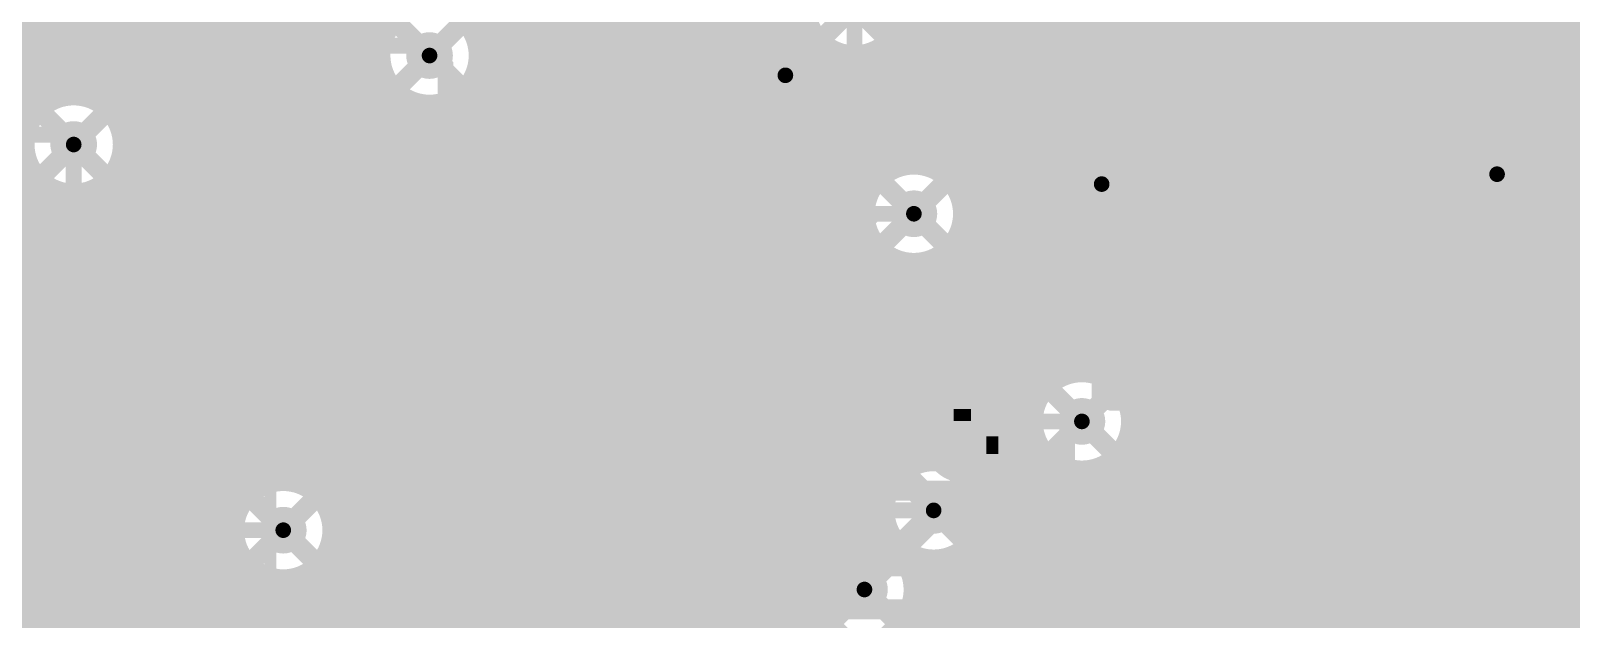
# Model space of a CAD drawing. Extents: x -11 to 221, y -93 to 178.
# Drawn here: x 145.63 to 165.42, y 77.09 to 84.65 of the extents above; entities that cross this region are included whole.
import ezdxf

# ---------------------------------------------------------------- set-up
doc = ezdxf.new("R2010")
doc.units = 0
doc.header["$MEASUREMENT"] = 0
doc.layers.get('0').update_dxf_attribs({"linetype": 'CONTINUOUS'})
for name, color, linetype in [('26-349-0_BOT', 7, 'CONTINUOUS'), ('26-349-0_DRD', 7, 'CONTINUOUS'), ('26-349-0_DRL', 2, 'CONTINUOUS'), ('26-349-0_IN1', 3, 'CONTINUOUS'), ('26-349-0_IN2', 5, 'CONTINUOUS'), ('26-349-0_SMT', 14, 'CONTINUOUS'), ('26-349-0_SPT', 9, 'CONTINUOUS'), ('26-349-0_SST', 12, 'CONTINUOUS'), ('26-349-0_TOP', 11, 'CONTINUOUS'), ('THRUHOLE_TAP', 15, 'CONTINUOUS')]:
    doc.layers.add(name, color=color, linetype=linetype)

# ---------------------------------------------------------------- blocks, each defined once
blk = doc.blocks.new('ROUND_78')
at = {"const_width": 0.29972}
blk.add_lwpolyline([(-0.14986, 0, 1), (0.14986, 0, 1)], format="xyb", close=True, dxfattribs=at)
blk = doc.blocks.new('ROUND_82')
at = {"const_width": 0.29972}
blk.add_lwpolyline([(-0.14986, 0, 1), (0.14986, 0, 1)], format="xyb", close=True, dxfattribs=at)
blk = doc.blocks.new('ROUND_101')
at = {"const_width": 0.10033}
blk.add_lwpolyline([(-0.050164, 0, 1), (0.050164, 0, 1)], format="xyb", close=True, dxfattribs=at)
blk = doc.blocks.new('ROUND_102')
at = {"const_width": 0.10033}
blk.add_lwpolyline([(-0.050164, 0, 1), (0.050164, 0, 1)], format="xyb", close=True, dxfattribs=at)
blk = doc.blocks.new('ROUND_83')
at = {"const_width": 0.29972}
blk.add_lwpolyline([(-0.14986, 0, 1), (0.14986, 0, 1)], format="xyb", close=True, dxfattribs=at)
blk = doc.blocks.new('RECTANGLE_3')
blk.add_solid([(0.4826, 0.4064), (0.4826, -0.4064), (-0.4826, 0.4064), (-0.4826, -0.4064)])
blk = doc.blocks.new('OBLONG_23')
at = {"const_width": 0.2794}
blk.add_lwpolyline([(0.7493, 0), (-0.7493, 0)], dxfattribs=at)
at = {"const_width": 0.1397}
for points in [[(-0.81915, 0, 1), (-0.67945, 0, 1)], [(0.67945, 0, 1), (0.81915, 0, 1)]]:
    blk.add_lwpolyline(points, format="xyb", close=True, dxfattribs=at)
blk = doc.blocks.new('RECTANGLE_24')
blk.add_solid([(0.889, 0.1397), (0.889, -0.1397), (-0.889, 0.1397), (-0.889, -0.1397)])
blk = doc.blocks.new('OBLONG_65')
at = {"const_width": 0.2794}
blk.add_lwpolyline([(0, 0.7493), (0, -0.7493)], dxfattribs=at)
at = {"const_width": 0.1397}
for points in [[(-0.06985, 0.7493, 1), (0.06985, 0.7493, 1)], [(-0.06985, -0.7493, 1), (0.06985, -0.7493, 1)]]:
    blk.add_lwpolyline(points, format="xyb", close=True, dxfattribs=at)
blk = doc.blocks.new('RECTANGLE_66')
blk.add_solid([(0.1397, 0.889), (0.1397, -0.889), (-0.1397, 0.889), (-0.1397, -0.889)])
blk = doc.blocks.new('ROUND_88')
at = {"const_width": 0.10033}
blk.add_lwpolyline([(-0.050164, 0, 1), (0.050164, 0, 1)], format="xyb", close=True, dxfattribs=at)

msp = doc.modelspace()

# ---------------------------------------------------------------- linework, layer by layer
at = {"layer": '26-349-0_BOT', "const_width": 0.2032}
for points in [[(86.106, 83.947), (86.614, 84.455), (150.622, 84.455), (150.749, 84.328)], [(148.8694, 78.232), (148.844, 78.232), (146.177, 80.899), (104.394, 80.899), (104.267, 81.026), (83.8454, 81.026), (80.9752, 83.8962)], [(156.972, 82.296), (151.892, 82.296), (150.241, 83.947), (90.551, 83.947), (89.789, 83.185)], [(159.131, 79.629), (149.606, 79.629), (147.32, 81.915), (114.681, 81.915), (113.157, 83.439), (95.631, 83.439), (95.758, 83.312)], [(119.253, 83.312), (146.177, 83.312), (146.177, 83.185)], [(157.226, 78.486), (149.86, 78.486), (146.939, 81.407), (114.3, 81.407), (112.776, 82.931), (112.776, 82.804)], [(156.337, 77.47), (148.59, 77.47), (145.669, 80.391), (103.505, 80.391)], [(156.337, 76.581), (148.463, 76.581), (145.161, 79.883), (104.14, 79.883), (103.886, 79.629), (94.615, 79.629)]]:
    msp.add_lwpolyline(points, dxfattribs=at)
at = {"layer": '26-349-0_DRD', "const_width": 0.254}
for points in [[(154.94, 86.233), (154.94, 83.693)], [(157.48, 86.233), (154.94, 83.693)], [(157.48, 83.693), (154.94, 86.233)], [(157.48, 83.693), (157.48, 86.233)], [(149.479, 85.598), (149.479, 83.058)], [(152.019, 85.598), (149.479, 83.058)], [(152.019, 83.058), (149.479, 85.598)], [(152.019, 83.058), (152.019, 85.598)], [(154.051, 85.344), (154.051, 82.804)], [(156.591, 85.344), (154.051, 82.804)], [(156.591, 82.804), (154.051, 85.344)], [(156.591, 82.804), (156.591, 85.344)], [(147.447, 84.455), (144.907, 84.455)], [(147.447, 84.455), (144.907, 81.915)], [(147.447, 81.915), (144.907, 84.455)], [(147.447, 81.915), (147.447, 84.455)], [(163.195, 84.074), (163.195, 81.534)], [(165.735, 84.074), (163.195, 84.074)], [(165.735, 84.074), (163.195, 81.534)], [(165.735, 81.534), (163.195, 84.074)], [(158.115, 83.947), (158.115, 81.407)], [(160.655, 83.947), (158.115, 83.947)], [(160.655, 83.947), (158.115, 81.407)], [(160.655, 81.407), (158.115, 83.947)], [(158.115, 83.947), (158.115, 81.407)], [(160.655, 83.947), (158.115, 83.947)], [(160.655, 83.947), (158.115, 81.407)], [(160.655, 81.407), (158.115, 83.947)], [(160.655, 81.407), (160.655, 83.947)], [(160.655, 81.407), (160.655, 83.947)], [(154.94, 83.693), (157.48, 83.693)], [(155.702, 83.566), (155.702, 81.026)], [(158.242, 83.566), (155.702, 83.566)], [(158.242, 83.566), (155.702, 81.026)], [(158.242, 81.026), (155.702, 83.566)], [(158.242, 81.026), (158.242, 83.566)], [(149.479, 83.058), (152.019, 83.058)], [(154.051, 82.804), (156.591, 82.804)], [(144.907, 81.915), (147.447, 81.915)], [(163.195, 81.534), (165.735, 81.534)], [(158.115, 81.407), (160.655, 81.407)], [(158.115, 81.407), (160.655, 81.407)], [(155.702, 81.026), (158.242, 81.026)], [(157.861, 80.899), (157.861, 78.359)], [(160.401, 80.899), (157.861, 80.899)], [(160.401, 80.899), (157.861, 78.359)], [(160.401, 78.359), (157.861, 80.899)], [(160.401, 78.359), (160.401, 80.899)], [(155.956, 79.756), (155.956, 77.216)], [(158.496, 79.756), (155.956, 79.756)], [(158.496, 79.756), (155.956, 77.216)], [(158.496, 77.216), (155.956, 79.756)], [(158.496, 77.216), (158.496, 79.756)], [(147.5994, 79.502), (147.5994, 76.962)], [(150.1394, 79.502), (147.5994, 79.502)], [(150.1394, 79.502), (147.5994, 76.962)], [(150.1394, 76.962), (147.5994, 79.502)], [(150.1394, 76.962), (150.1394, 79.502)], [(155.067, 78.74), (155.067, 76.2)], [(157.607, 78.74), (155.067, 78.74)], [(157.607, 78.74), (155.067, 76.2)], [(157.607, 76.2), (155.067, 78.74)], [(157.607, 76.2), (157.607, 78.74)], [(157.861, 78.359), (160.401, 78.359)], [(155.067, 77.851), (155.067, 75.311)], [(157.607, 77.851), (155.067, 77.851)], [(157.607, 77.851), (155.067, 75.311)], [(157.607, 75.311), (155.067, 77.851)], [(157.607, 75.311), (157.607, 77.851)], [(147.955, 77.089), (147.955, 74.549)], [(150.495, 77.089), (147.955, 77.089)], [(150.495, 77.089), (147.955, 74.549)], [(150.495, 74.549), (147.955, 77.089)], [(150.495, 74.549), (150.495, 77.089)], [(155.956, 77.216), (158.496, 77.216)], [(147.5994, 76.962), (150.1394, 76.962)], [(160.274, 76.962), (160.274, 74.422)], [(162.814, 76.962), (160.274, 76.962)], [(162.814, 76.962), (160.274, 74.422)], [(162.814, 74.422), (160.274, 76.962)], [(162.814, 74.422), (162.814, 76.962)]]:
    msp.add_lwpolyline(points, dxfattribs=at)
at = {"layer": '26-349-0_IN1', "const_width": 0.254}
for points in [[(145.81378, 83.82), (140.208, 83.82)], [(145.6944, 83.82), (145.6944, 83.73364)], [(150.22322, 83.82), (146.54022, 83.82)], [(146.6088, 83.82), (146.6088, 83.77428)], [(146.8374, 83.82), (146.8374, 83.49996)], [(147.066, 83.82), (147.066, 70.85584)], [(147.2946, 83.82), (147.2946, 70.94728)], [(147.5232, 83.82), (147.5232, 70.95744)], [(147.7518, 83.82), (147.7518, 70.89648)], [(147.9804, 83.82), (147.9804, 70.739)], [(148.209, 83.82), (148.209, 78.54696)], [(148.4376, 83.82), (148.4376, 78.82128)], [(148.6662, 83.82), (148.6662, 78.93304)], [(148.8948, 83.82), (148.8948, 78.96352)], [(149.1234, 83.82), (149.1234, 78.9178)], [(149.352, 83.82), (149.352, 78.78064)], [(149.5806, 83.82), (149.5806, 78.40218)], [(149.8092, 83.82), (149.8092, 76.25842)], [(150.0378, 83.82), (150.0378, 74.51344)], [(154.6352, 83.82), (151.27478, 83.82)], [(151.4094, 83.82), (151.4094, 68.09486)], [(151.638, 83.82), (151.638, 68.31584)], [(151.8666, 83.82), (151.8666, 72.63638)], [(152.0952, 83.82), (152.0952, 72.80148)], [(152.3238, 83.82), (152.3238, 72.86244)], [(152.5524, 83.82), (152.5524, 72.85228)], [(152.781, 83.82), (152.781, 72.76084)], [(153.0096, 83.82), (153.0096, 72.53986)], [(153.2382, 83.82), (153.2382, 71.755)], [(153.4668, 83.82), (153.4668, 72.0725)], [(153.6954, 83.82), (153.6954, 72.19442)], [(153.924, 83.82), (153.924, 72.23252)], [(154.1526, 83.82), (154.1526, 72.19442)], [(154.3812, 83.82), (154.3812, 72.0725)], [(154.6098, 83.82), (154.6098, 71.755)], [(164.973, 83.82), (156.0068, 83.82)], [(156.21, 83.82), (156.21, 78.18882)], [(156.4386, 83.82), (156.4386, 82.79638)], [(156.6672, 83.82), (156.6672, 82.96148)], [(156.8958, 83.82), (156.8958, 83.02244)], [(157.1244, 83.82), (157.1244, 83.01228)], [(157.353, 83.82), (157.353, 82.92084)], [(157.5816, 83.82), (157.5816, 82.69986)], [(157.8102, 83.82), (157.8102, 78.92542)], [(158.0388, 83.82), (158.0388, 65.024)], [(158.2674, 83.82), (158.2674, 65.024)], [(158.496, 83.82), (158.496, 79.99222)], [(158.7246, 83.82), (158.7246, 80.23606)], [(158.9532, 83.82), (158.9532, 80.33766)], [(159.1818, 83.82), (159.1818, 80.35798)], [(159.4104, 83.82), (159.4104, 80.30464)], [(159.639, 83.82), (159.639, 80.15478)], [(159.8676, 83.82), (159.8676, 65.024)], [(160.0962, 83.82), (160.0962, 65.024)], [(160.3248, 83.82), (160.3248, 68.51142)], [(160.5534, 83.82), (160.5534, 68.71208)], [(160.782, 83.82), (160.782, 71.01078)], [(161.0106, 83.82), (161.0106, 71.16064)], [(161.2392, 83.82), (161.2392, 71.21398)], [(161.4678, 83.82), (161.4678, 71.19366)], [(161.6964, 83.82), (161.6964, 71.09206)], [(161.925, 83.82), (161.925, 70.84822)], [(162.1536, 83.82), (162.1536, 65.024)], [(162.3822, 83.82), (162.3822, 65.024)], [(162.6108, 83.82), (162.6108, 65.024)], [(162.8394, 83.82), (162.8394, 65.024)], [(163.068, 83.82), (163.068, 69.3928)], [(163.2966, 83.82), (163.2966, 73.21296)], [(163.5252, 83.82), (163.5252, 73.48728)], [(163.7538, 83.82), (163.7538, 73.59904)], [(163.9824, 83.82), (163.9824, 74.69886)], [(164.211, 83.82), (164.211, 74.91984)], [(164.4396, 83.82), (164.4396, 75.01128)], [(164.6682, 83.82), (164.6682, 75.02144)], [(164.8968, 83.82), (164.8968, 74.96048)], [(164.973, 83.82), (164.973, 74.91984)], [(145.73758, 83.7692), (140.208, 83.7692)], [(150.27656, 83.7692), (146.61642, 83.7692)], [(150.2664, 83.77682), (150.2664, 65.024)], [(150.495, 83.6422), (150.495, 65.024)], [(150.7236, 83.59648), (150.7236, 66.48196)], [(150.9522, 83.62442), (150.9522, 66.75628)], [(151.1808, 83.73618), (151.1808, 66.86804)], [(154.65552, 83.7692), (151.22144, 83.7692)], [(155.9814, 83.75904), (155.9814, 78.11008)], [(164.973, 83.7692), (155.98648, 83.7692)], [(145.53692, 83.5406), (140.208, 83.5406)], [(154.82062, 83.5406), (146.81708, 83.5406)], [(154.8384, 83.52282), (154.8384, 65.024)], [(155.7528, 83.48218), (155.7528, 77.90942)], [(164.973, 83.5406), (155.82138, 83.5406)], [(164.973, 83.312), (146.89582, 83.312)], [(155.067, 83.3882), (155.067, 65.024)], [(155.2956, 83.34248), (155.2956, 71.93534)], [(155.5242, 83.37042), (155.5242, 72.21474)], [(164.973, 83.0834), (146.9009, 83.0834)], [(145.52422, 82.8548), (140.208, 82.8548)], [(156.49956, 82.8548), (146.82978, 82.8548)], [(146.8374, 82.87004), (146.8374, 70.739)], [(164.973, 82.8548), (157.44444, 82.8548)], [(145.70456, 82.6262), (140.208, 82.6262)], [(145.6944, 82.63382), (145.6944, 75.79106)], [(156.31922, 82.6262), (146.64944, 82.6262)], [(164.973, 82.6262), (157.62478, 82.6262)], [(145.923, 82.4992), (145.923, 75.54722)], [(146.1516, 82.45348), (146.1516, 70.739)], [(146.3802, 82.48142), (146.3802, 70.739)], [(146.6088, 82.59318), (146.6088, 70.739)], [(156.2481, 82.3976), (140.208, 82.3976)], [(164.973, 82.3976), (157.6959, 82.3976)], [(156.25064, 82.169), (140.208, 82.169)], [(164.973, 82.169), (157.69082, 82.169)], [(156.33192, 81.9404), (140.208, 81.9404)], [(157.5816, 81.89214), (157.5816, 79.12608)], [(164.973, 81.9404), (157.61208, 81.9404)], [(156.53258, 81.7118), (140.208, 81.7118)], [(156.4386, 81.79562), (156.4386, 78.1939)], [(156.6672, 81.63052), (156.6672, 78.95844)], [(157.353, 81.67116), (157.353, 79.20482)], [(164.973, 81.7118), (157.41142, 81.7118)], [(164.973, 81.4832), (140.208, 81.4832)], [(156.8958, 81.56702), (156.8958, 79.13878)], [(157.1244, 81.57972), (157.1244, 79.2099)], [(164.973, 81.2546), (140.208, 81.2546)], [(164.973, 81.026), (140.208, 81.026)], [(164.973, 80.7974), (140.208, 80.7974)], [(164.973, 80.5688), (140.208, 80.5688)], [(158.95828, 80.3402), (140.208, 80.3402)], [(164.973, 80.3402), (159.30118, 80.3402)], [(158.57982, 80.1116), (140.208, 80.1116)], [(164.973, 80.1116), (159.67964, 80.1116)], [(158.4452, 79.883), (140.208, 79.883)], [(164.973, 79.883), (159.8168, 79.883)], [(158.39948, 79.6544), (140.208, 79.6544)], [(164.973, 79.6544), (159.86252, 79.6544)], [(158.42742, 79.4258), (140.208, 79.4258)], [(158.496, 79.26578), (158.496, 65.024)], [(164.973, 79.4258), (159.83204, 79.4258)], [(157.05328, 79.1972), (140.208, 79.1972)], [(158.53918, 79.1972), (157.39618, 79.1972)], [(159.639, 79.10322), (159.639, 65.024)], [(164.973, 79.1972), (159.72028, 79.1972)], [(156.67482, 78.9686), (140.208, 78.9686)], [(158.81604, 78.9686), (157.77464, 78.9686)], [(158.7246, 79.0194), (158.7246, 65.024)], [(158.9532, 78.9178), (158.9532, 65.024)], [(159.1818, 78.90002), (159.1818, 65.024)], [(159.4104, 78.95336), (159.4104, 65.024)], [(164.973, 78.9686), (159.44596, 78.9686)], [(148.34362, 78.74), (140.208, 78.74)], [(156.5402, 78.74), (149.39518, 78.74)], [(164.973, 78.74), (157.9118, 78.74)], [(148.19376, 78.5114), (140.208, 78.5114)], [(156.49448, 78.5114), (149.54504, 78.5114)], [(164.973, 78.5114), (157.95752, 78.5114)], [(148.14042, 78.2828), (140.208, 78.2828)], [(156.52242, 78.2828), (149.59838, 78.2828)], [(164.973, 78.2828), (157.92704, 78.2828)], [(148.1582, 78.0542), (140.208, 78.0542)], [(155.89758, 78.0542), (149.57806, 78.0542)], [(149.5806, 78.05928), (149.5806, 76.45908)], [(164.973, 78.0542), (157.81528, 78.0542)], [(148.209, 77.91704), (148.209, 70.739)], [(157.8102, 78.04658), (157.8102, 65.024)], [(148.2598, 77.8256), (140.208, 77.8256)], [(149.352, 77.68082), (149.352, 76.53782)], [(155.69692, 77.8256), (149.47646, 77.8256)], [(157.1244, 77.7621), (157.1244, 65.024)], [(157.353, 77.76464), (157.353, 65.024)], [(164.973, 77.8256), (157.54096, 77.8256)], [(157.5816, 77.84592), (157.5816, 65.024)], [(148.50618, 77.597), (140.208, 77.597)], [(148.4376, 77.64018), (148.4376, 75.43038)], [(148.6662, 77.52842), (148.6662, 76.29144)], [(148.8948, 77.50048), (148.8948, 76.47178)], [(149.1234, 77.5462), (149.1234, 76.5429)], [(155.61564, 77.597), (149.23262, 77.597)], [(164.973, 77.597), (157.05582, 77.597)], [(155.6131, 77.3684), (140.208, 77.3684)], [(164.973, 77.3684), (157.0609, 77.3684)], [(155.68422, 77.1398), (140.208, 77.1398)], [(164.973, 77.1398), (156.98978, 77.1398)]]:
    msp.add_lwpolyline(points, dxfattribs=at)
for points in [[(145.81378, 83.82, 0.2690272), (145.44546, 83.185)], [(146.90852, 83.185, 0.2690269), (146.54022, 83.82)], [(150.22322, 83.82, 0.2033857), (150.749, 83.5969)], [(150.749, 83.59648, 0.2033856), (151.27508, 83.81971)], [(154.6352, 83.82, 0.3137501), (155.321, 83.34248)], [(155.321, 83.34248, 0.3137507), (156.0068, 83.82)], [(145.44548, 83.185, 0.4142136), (146.177, 82.45348)], [(146.177, 82.45348, 0.4142136), (146.90852, 83.185)], [(156.972, 83.02752, 0.4142136), (156.24048, 82.296)], [(157.70352, 82.296, 0.4142136), (156.972, 83.02752)], [(156.24048, 82.296, 0.4142136), (156.972, 81.56448)], [(156.972, 81.56448, 0.4142136), (157.70352, 82.296)], [(159.131, 80.36052, 0.4142136), (158.39948, 79.629)], [(159.86252, 79.629, 0.4142136), (159.131, 80.36052)], [(158.39948, 79.629, 0.4142136), (159.131, 78.89748)], [(159.131, 78.89748, 0.4142136), (159.86252, 79.629)], [(157.226, 79.21752, 0.4142136), (156.49448, 78.486)], [(157.95752, 78.486, 0.4142136), (157.226, 79.21752)], [(148.8694, 78.96352, 0.4142136), (148.13788, 78.232)], [(149.60092, 78.232, 0.4142136), (148.8694, 78.96352)], [(156.49448, 78.486, 0.1144706), (156.56919, 78.16393)], [(157.226, 77.75448, 0.4142136), (157.95752, 78.486)], [(148.13788, 78.232, 0.4142136), (148.8694, 77.50048)], [(148.8694, 77.50048, 0.4142136), (149.60092, 78.232)], [(156.337, 78.20152, 0.4142136), (155.60548, 77.47)], [(156.56814, 78.16342, 0.0806116), (156.337, 78.20093)], [(156.99232, 77.79258, 0.0814402), (157.226, 77.75426)], [(157.06852, 77.47, 0.1148574), (156.99331, 77.79307)], [(155.60548, 77.47, 0.1645932), (155.75576, 77.02582)], [(156.91866, 77.0255, 0.1645932), (157.06906, 77.47)], [(155.75534, 77.0255, 0.1645932), (155.60494, 76.581)], [(157.06852, 76.581, 0.1645931), (156.91823, 77.02517)]]:
    msp.add_lwpolyline(points, format="xyb", dxfattribs=at)
at = {"layer": '26-349-0_IN2', "const_width": 0.254}
for points in [[(145.6182, 112.141), (145.6182, 83.47456)], [(145.8468, 112.141), (145.8468, 83.72094)], [(147.447, 112.141), (147.447, 70.86092)], [(162.5346, 112.141), (162.5346, 52.959)], [(162.7632, 112.141), (162.7632, 52.959)], [(162.9918, 112.141), (162.9918, 52.959)], [(163.2204, 112.141), (163.2204, 52.959)], [(163.449, 112.141), (163.449, 71.74484)], [(163.6776, 112.141), (163.6776, 71.93788)], [(146.0754, 110.96498), (146.0754, 83.8073)], [(147.2184, 110.78972), (147.2184, 70.81774)], [(146.304, 110.62208), (146.304, 83.80222)], [(146.5326, 110.51286), (146.5326, 83.7057)], [(146.9898, 110.57382), (146.9898, 70.6628)], [(146.7612, 110.50016), (146.7612, 83.42122)], [(149.0472, 104.3559), (149.0472, 78.83652)], [(149.2758, 104.11206), (149.2758, 78.71206)], [(165.2778, 99.7966), (165.2778, 72.63638)], [(165.5064, 99.62642), (165.5064, 75.08748)], [(162.306, 99.43592), (162.306, 52.959)], [(161.8488, 99.14636), (161.8488, 76.24318)], [(162.0774, 99.22002), (162.0774, 76.02728)], [(163.9062, 98.1329), (163.9062, 83.09356)], [(165.0492, 98.18878), (165.0492, 83.04022)], [(164.1348, 97.88906), (164.1348, 83.33994)], [(164.8206, 97.9043), (164.8206, 83.3247)], [(164.3634, 97.8027), (164.3634, 83.4263)], [(164.592, 97.80778), (164.592, 83.42122)], [(155.448, 95.20428), (155.448, 71.99376)], [(160.4772, 95.12554), (160.4772, 68.5292)], [(155.2194, 94.9198), (155.2194, 52.959)], [(160.2486, 94.87408), (160.2486, 52.959)], [(153.6192, 94.74454), (153.6192, 72.05218)], [(154.9908, 94.74454), (154.9908, 52.959)], [(158.6484, 94.77756), (158.6484, 80.03286)], [(160.02, 94.7166), (160.02, 63.99784)], [(153.8478, 94.63532), (153.8478, 72.12584)], [(154.0764, 94.57436), (154.0764, 72.1106)], [(154.305, 94.55404), (154.305, 72.00138)], [(154.5336, 94.57436), (154.5336, 71.65848)], [(154.7622, 94.63532), (154.7622, 52.959)], [(158.877, 94.65564), (158.877, 83.04784)], [(159.1056, 94.58452), (159.1056, 83.24088)], [(159.3342, 94.55658), (159.3342, 83.30438)], [(159.5628, 94.56674), (159.5628, 83.28152)], [(159.7914, 94.61754), (159.7914, 83.15706)], [(161.6202, 93.50502), (161.6202, 76.31684)], [(160.7058, 93.3958), (160.7058, 70.72122)], [(161.3916, 93.31452), (161.3916, 76.3016)], [(160.9344, 93.27388), (160.9344, 75.84948)], [(161.163, 93.25102), (161.163, 76.19238)], [(147.6756, 92.47378), (147.6756, 70.81774)], [(147.9042, 92.13088), (147.9042, 70.6628)], [(148.8186, 92.29852), (148.8186, 78.85938)], [(148.1328, 92.02166), (148.1328, 58.32602)], [(148.3614, 92.00896), (148.3614, 78.60284)], [(148.59, 92.08262), (148.59, 78.79588)], [(152.2476, 91.53398), (152.2476, 72.7456)], [(151.3332, 91.14282), (151.3332, 84.56422)], [(152.019, 91.19108), (152.019, 72.63638)], [(152.4762, 91.23426), (152.4762, 72.76084)], [(153.162, 91.11742), (153.162, 71.49592)], [(153.3906, 91.2876), (153.3906, 71.83628)], [(151.5618, 91.06916), (151.5618, 68.1228)], [(151.7904, 91.08186), (151.7904, 72.29348)], [(152.7048, 91.0971), (152.7048, 72.68718)], [(152.9334, 91.06408), (152.9334, 72.47128)], [(157.5054, 88.8746), (157.5054, 82.63128)], [(158.4198, 88.82126), (158.4198, 67.48018)], [(157.734, 88.70442), (157.734, 78.85684)], [(157.9626, 88.65108), (157.9626, 67.5386)], [(158.1912, 88.6841), (158.1912, 67.55384)], [(149.5044, 87.46998), (149.5044, 76.38288)], [(149.733, 87.12708), (149.733, 76.18984)], [(149.9616, 87.01786), (149.9616, 74.44486)], [(150.1902, 87.00516), (150.1902, 84.61756)], [(157.2768, 85.64626), (157.2768, 82.84718)], [(157.0482, 85.5091), (157.0482, 82.92084)], [(156.8196, 84.80298), (156.8196, 82.9056)], [(150.2283, 84.6836), (82.22488, 84.6836)], [(155.64612, 84.6836), (151.2697, 84.6836)], [(155.6766, 84.62772), (155.6766, 72.18934)], [(174.117, 84.6836), (156.77388, 84.6836)], [(150.13178, 84.455), (86.47684, 84.455)], [(155.83662, 84.455), (151.36622, 84.455)], [(155.9052, 84.41182), (155.9052, 77.9272)], [(174.117, 84.455), (156.58084, 84.455)], [(156.591, 84.46008), (156.591, 82.79638)], [(150.1267, 84.2264), (86.66988, 84.2264)], [(174.117, 84.2264), (151.3713, 84.2264)], [(156.1338, 84.33816), (156.1338, 78.0669)], [(156.3624, 84.35086), (156.3624, 82.45348)], [(150.21306, 83.9978), (86.73338, 83.9978)], [(150.1902, 84.0359), (150.1902, 56.43118)], [(174.117, 83.9978), (151.28494, 83.9978)], [(151.3332, 84.09178), (151.3332, 66.79438)], [(150.4188, 83.79206), (150.4188, 56.50484)], [(151.1046, 83.8073), (151.1046, 66.73088)], [(145.94078, 83.7692), (119.6848, 83.7692)], [(150.4569, 83.7692), (146.41322, 83.7692)], [(150.6474, 83.7057), (150.6474, 56.4896)], [(150.876, 83.71078), (150.876, 66.53784)], [(174.117, 83.7692), (151.03856, 83.7692)], [(145.6563, 83.5406), (119.83974, 83.5406)], [(174.117, 83.5406), (146.6977, 83.5406)], [(145.55978, 83.312), (119.88292, 83.312)], [(164.09162, 83.312), (146.79422, 83.312)], [(174.117, 83.312), (164.83584, 83.312)], [(145.5547, 83.0834), (119.83974, 83.0834)], [(158.9024, 83.0834), (146.7993, 83.0834)], [(163.90112, 83.0834), (159.86506, 83.0834)], [(174.117, 83.0834), (165.02888, 83.0834)], [(145.64106, 82.8548), (119.6848, 82.8548)], [(145.6182, 82.8929), (145.6182, 75.71994)], [(156.6799, 82.8548), (146.71294, 82.8548)], [(146.7612, 82.94878), (146.7612, 58.46572)], [(158.78048, 82.8548), (157.26156, 82.8548)], [(163.83762, 82.8548), (159.98952, 82.8548)], [(174.117, 82.8548), (165.09238, 82.8548)], [(145.8849, 82.6262), (113.38052, 82.6262)], [(145.8468, 82.64906), (145.8468, 75.47356)], [(156.43606, 82.6262), (146.46656, 82.6262)], [(146.5326, 82.6643), (146.5326, 58.3438)], [(158.75762, 82.6262), (157.50794, 82.6262)], [(163.86048, 82.6262), (160.01238, 82.6262)], [(174.117, 82.6262), (165.06952, 82.6262)], [(146.0754, 82.5627), (146.0754, 57.85358)], [(146.304, 82.56778), (146.304, 58.15584)], [(163.9062, 82.5119), (163.9062, 72.00138)], [(165.0492, 82.56778), (165.0492, 74.7268)], [(156.3497, 82.3976), (113.25606, 82.3976)], [(158.82112, 82.3976), (157.5943, 82.3976)], [(158.877, 82.30362), (158.877, 80.20558)], [(163.9824, 82.3976), (159.94888, 82.3976)], [(164.1348, 82.26806), (164.1348, 74.7268)], [(164.8206, 82.2833), (164.8206, 74.88174)], [(174.117, 82.3976), (164.94506, 82.3976)], [(156.35478, 82.169), (75.40498, 82.169)], [(156.3624, 82.13598), (156.3624, 78.09992)], [(159.01162, 82.169), (157.58922, 82.169)], [(159.1056, 82.11312), (159.1056, 80.25892)], [(159.3342, 82.04962), (159.3342, 80.2259)], [(159.5628, 82.07248), (159.5628, 80.0862)], [(174.117, 82.169), (159.75584, 82.169)], [(159.7914, 82.1944), (159.7914, 64.19088)], [(164.3634, 82.1817), (164.3634, 74.88174)], [(164.592, 82.18678), (164.592, 74.92492)], [(156.4513, 81.9404), (75.18908, 81.9404)], [(174.117, 81.9404), (157.4927, 81.9404)], [(157.5054, 81.96072), (157.5054, 79.04988)], [(156.73578, 81.7118), (72.009, 81.7118)], [(156.591, 81.79308), (156.591, 78.04658)], [(156.8196, 81.68386), (156.8196, 78.96606)], [(157.0482, 81.67116), (157.0482, 79.09052)], [(174.117, 81.7118), (157.20822, 81.7118)], [(157.2768, 81.74482), (157.2768, 79.11338)], [(174.117, 81.4832), (72.009, 81.4832)], [(174.117, 81.2546), (72.009, 81.2546)], [(174.117, 81.026), (72.009, 81.026)], [(174.117, 80.7974), (103.98506, 80.7974)], [(174.117, 80.5688), (104.10952, 80.5688)], [(174.117, 80.3402), (104.13238, 80.3402)], [(158.7246, 80.1116), (104.06888, 80.1116)], [(174.117, 80.1116), (159.53486, 80.1116)], [(158.55442, 79.883), (103.87584, 79.883)], [(174.117, 79.883), (159.70758, 79.883)], [(158.50108, 79.6544), (95.24492, 79.6544)], [(174.117, 79.6544), (159.76092, 79.6544)], [(158.5341, 79.4258), (95.2119, 79.4258)], [(174.117, 79.4258), (159.7279, 79.4258)], [(158.67126, 79.1972), (95.0722, 79.1972)], [(158.6484, 79.2226), (158.6484, 67.26428)], [(158.877, 79.05242), (158.877, 52.959)], [(159.5628, 79.16926), (159.5628, 64.25438)], [(174.117, 79.1972), (159.5882, 79.1972)], [(156.8196, 78.9686), (72.009, 78.9686)], [(174.117, 78.9686), (157.62986, 78.9686)], [(159.1056, 78.99908), (159.1056, 64.10706)], [(159.3342, 79.0321), (159.3342, 64.23152)], [(148.49602, 78.74), (93.08084, 78.74)], [(156.64942, 78.74), (149.24024, 78.74)], [(174.117, 78.74), (157.80258, 78.74)], [(148.30552, 78.5114), (93.27388, 78.5114)], [(156.59608, 78.5114), (149.43328, 78.5114)], [(174.117, 78.5114), (157.85592, 78.5114)], [(148.24202, 78.2828), (93.33738, 78.2828)], [(156.6291, 78.2828), (149.49678, 78.2828)], [(174.117, 78.2828), (157.8229, 78.2828)], [(148.26488, 78.0542), (93.31452, 78.0542)], [(156.10078, 78.0542), (149.47392, 78.0542)], [(156.76626, 78.0542), (156.57322, 78.0542)], [(174.117, 78.0542), (157.6832, 78.0542)], [(157.734, 78.11262), (157.734, 67.42938)], [(148.3614, 77.85862), (148.3614, 75.08748)], [(156.8196, 78.0034), (156.8196, 77.87386)], [(157.0482, 77.88148), (157.0482, 52.959)], [(157.2768, 77.85862), (157.2768, 52.959)], [(157.5054, 77.92212), (157.5054, 67.08648)], [(148.3868, 77.8256), (124.3584, 77.8256)], [(148.59, 77.66812), (148.59, 75.43038)], [(149.2758, 77.7494), (149.2758, 76.44638)], [(155.8163, 77.8256), (149.34946, 77.8256)], [(174.117, 77.8256), (156.8577, 77.8256)], [(155.71978, 77.597), (142.10284, 77.597)], [(148.8186, 77.60462), (148.8186, 76.29906)], [(149.0472, 77.62748), (149.0472, 76.42352)], [(174.117, 77.597), (156.95422, 77.597)], [(155.7147, 77.3684), (142.29588, 77.3684)], [(174.117, 77.3684), (156.9593, 77.3684)], [(155.80106, 77.1398), (142.35938, 77.1398)], [(156.8196, 77.0636), (156.8196, 76.98486)], [(166.49192, 77.1398), (156.87294, 77.1398)]]:
    msp.add_lwpolyline(points, dxfattribs=at)
for points in [[(150.749, 84.95792, 0.4142136), (150.11908, 84.328)], [(151.37892, 84.328, 0.4142136), (150.749, 84.95792)], [(155.58008, 84.963, 0.4142136), (156.21, 84.33308)], [(156.21, 84.33308, 0.4142136), (156.83992, 84.963)], [(150.11908, 84.328, 0.4142136), (150.749, 83.69808)], [(150.749, 83.69808, 0.4142136), (151.37892, 84.328)], [(146.177, 83.81492, 0.4142136), (145.54708, 83.185)], [(146.80692, 83.185, 0.4142136), (146.177, 83.81492)], [(164.465, 83.43392, 0.4142136), (163.83508, 82.804)], [(165.09492, 82.804, 0.4142136), (164.465, 83.43392)], [(159.385, 83.30692, 0.4142136), (158.75508, 82.677)], [(160.01492, 82.677, 0.4142136), (159.385, 83.30692)], [(145.54708, 83.185, 0.4142136), (146.177, 82.55508)], [(146.177, 82.55508, 0.4142136), (146.80692, 83.185)], [(156.972, 82.92592, 0.4142136), (156.34208, 82.296)], [(157.60192, 82.296, 0.4142136), (156.972, 82.92592)], [(163.83508, 82.804, 0.4142136), (164.465, 82.17408)], [(164.465, 82.17408, 0.4142136), (165.09492, 82.804)], [(158.75508, 82.677, 0.4142136), (159.385, 82.04708)], [(159.385, 82.04708, 0.4142136), (160.01492, 82.677)], [(156.34208, 82.296, 0.4142136), (156.972, 81.66608)], [(156.972, 81.66608, 0.4142136), (157.60192, 82.296)], [(159.131, 80.25892, 0.4142136), (158.50108, 79.629)], [(159.76092, 79.629, 0.4142136), (159.131, 80.25892)], [(158.50108, 79.629, 0.4142136), (159.131, 78.99908)], [(159.131, 78.99908, 0.4142136), (159.76092, 79.629)], [(157.226, 79.11592, 0.4142136), (156.59608, 78.486)], [(157.85592, 78.486, 0.4142136), (157.226, 79.11592)], [(148.8694, 78.86192, 0.4142136), (148.23948, 78.232)], [(149.49932, 78.232, 0.4142136), (148.8694, 78.86192)], [(156.59608, 78.486, 0.4142136), (157.226, 77.85608)], [(157.226, 77.85608, 0.4142136), (157.85592, 78.486)], [(148.23948, 78.232, 0.4142136), (148.8694, 77.60208)], [(148.8694, 77.60208, 0.4142136), (149.49932, 78.232)], [(156.337, 78.09992, 0.4142136), (155.70708, 77.47)], [(156.96692, 77.47, 0.4142136), (156.337, 78.09992)], [(155.70708, 77.47, 0.198172), (155.89031, 77.02585)], [(156.78404, 77.0255, 0.198172), (156.96742, 77.47)], [(155.88996, 77.0255, 0.198172), (155.70658, 76.581)], [(156.96692, 76.581, 0.198172), (156.78369, 77.02515)]]:
    msp.add_lwpolyline(points, format="xyb", dxfattribs=at)
at = {"layer": '26-349-0_SST'}
for points, const_width in [([(160.2105, 83.6295), (160.2105, 86.5505), (158.5722, 86.5505), (158.5722, 83.6295), (160.2105, 83.6295)], 0.1524), ([(153.4795, 85.9155), (153.4795, 82.9945), (155.1178, 82.9945), (155.1178, 85.9155), (153.4795, 85.9155)], 0.1524), ([(165.2905, 82.9945), (165.2905, 85.9155), (163.6522, 85.9155), (163.6522, 82.9945), (165.2905, 82.9945)], 0.1524), ([(164.39642, 82.63128), (164.39642, 82.27568), (164.56406, 82.1563), (164.73424, 82.1563), (164.90442, 82.27568), (164.90442, 82.63128), (163.88842, 82.63128)], 0.1524), ([(164.39642, 82.3341), (163.88842, 82.1563)], 0.1524), ([(160.3502, 81.51876), (159.50438, 81.51876), (159.3342, 81.57718), (159.3342, 81.93278), (159.50438, 81.99374), (160.3502, 81.99374)], 0.1524), ([(164.39642, 81.37906), (164.39642, 81.73466), (164.56406, 81.79308), (164.73424, 81.79308), (164.90442, 81.73466), (164.90442, 81.37906), (164.73424, 81.3181), (164.56406, 81.3181), (163.88842, 81.55686)], 0.1524), ([(157.37332, 81.44002), (157.6451, 81.44002)], 0.2032), ([(157.51048, 81.44002), (157.51048, 80.42402), (157.6451, 80.5942)], 0.2032), ([(159.3342, 80.68056), (159.3342, 81.15554), (160.01238, 80.68056), (160.18002, 80.68056), (160.3502, 80.73898), (160.3502, 81.09458), (160.18002, 81.15554)], 0.1524), ([(164.22624, 80.4799), (164.22624, 80.95488), (164.90442, 80.71866), (164.90442, 80.59928), (163.88842, 80.59928)], 0.1524), ([(159.8422, 79.90078), (160.01238, 79.84236), (160.18002, 79.84236), (160.3502, 79.90078), (160.3502, 80.25638), (160.18002, 80.31734), (160.01238, 80.31734), (159.8422, 80.25638), (159.8422, 79.90078), (159.67202, 79.84236), (159.50438, 79.84236), (159.3342, 79.90078), (159.3342, 80.25638), (159.50438, 80.31734), (159.67202, 80.31734), (159.8422, 80.25638)], 0.1524), ([(157.43174, 79.68996), (157.43174, 78.9559)], 0.1524), ([(157.70606, 79.71028), (157.48254, 79.71028)], 0.1524), ([(157.5689, 79.72552), (157.5689, 78.92288)], 0.1524), ([(157.70606, 79.71028), (157.70606, 78.93812)], 0.1524), ([(157.90926, 79.57312), (157.27934, 79.57312)], 0.1524), ([(157.29458, 79.5909), (157.29458, 79.0575)], 0.1524), ([(157.84322, 79.63916), (157.84322, 79.00924)], 0.1524), ([(156.4513, 79.4512), (148.7043, 79.4512), (148.7043, 70.5612), (157.5943, 70.5612), (157.5943, 78.3082), (156.4513, 79.4512)], 0.1524), ([(157.99562, 79.2988), (157.19298, 79.2988)], 0.1524), ([(157.98038, 79.43596), (157.20822, 79.43596)], 0.1524), ([(157.98038, 79.43596), (157.98038, 79.21244)], 0.1524), ([(157.96006, 79.16164), (157.226, 79.16164)], 0.1524), ([(157.861, 79.02448), (157.3276, 79.02448)], 0.1524), ([(163.3855, 75.3745), (163.3855, 78.2955), (161.7472, 78.2955), (161.7472, 75.3745), (163.3855, 75.3745)], 0.1524), ([(164.14242, 77.80528), (164.14242, 77.44968), (164.31006, 77.3303), (164.48024, 77.3303), (164.65042, 77.44968), (164.65042, 77.80528), (163.63442, 77.80528)], 0.1524), ([(164.14242, 77.5081), (163.63442, 77.3303)], 0.1524)]:
    msp.add_lwpolyline(points, dxfattribs=dict(at, const_width=const_width))
at = {"layer": '26-349-0_SST', "const_width": 0.1524}
for points in [[(157.5943, 79.72552, 0.4142136), (157.19298, 79.3242)], [(157.99562, 79.3242, 0.4142136), (157.5943, 79.72552)], [(157.19298, 79.3242, 0.4142136), (157.5943, 78.92288)], [(157.5943, 78.92288, 0.4142136), (157.99562, 79.3242)]]:
    msp.add_lwpolyline(points, format="xyb", dxfattribs=at)
at = {"layer": '26-349-0_TOP'}
for points, const_width in [([(152.95626, 80.7212), (152.95626, 87.9602), (152.273, 88.646), (152.273, 102.997), (151.765, 103.505), (151.765, 109.347), (150.495, 110.617), (150.495, 111.125)], 0.2032), ([(151.45512, 69.2531), (151.45512, 77.3176), (148.971, 79.756), (148.971, 104.902), (150.495, 106.426), (150.495, 108.966)], 0.2032), ([(147.4724, 78.74), (147.4724, 104.1654), (149.098, 105.791), (149.098, 106.553)], 0.2032), ([(149.606, 104.648), (149.4536, 104.4956), (149.4536, 80.7212)], 0.2032), ([(167.64, 104.2162), (167.4622, 104.2162), (166.624, 103.38054), (166.624, 88.77554), (166.243, 88.392), (166.243, 78.74), (165.227, 77.724), (165.227, 72.009)], 0.2032), ([(151.9555, 80.7212), (151.9555, 87.57666), (151.003, 88.51646), (151.003, 91.948), (151.638, 92.583), (151.638, 102.997), (151.13, 103.505), (151.13, 104.013)], 0.2032), ([(151.003, 102.743), (151.003, 92.583), (150.495, 92.075), (150.495, 88.392), (151.45512, 87.43188), (151.45512, 80.7212)], 0.2032), ([(147.4724, 77.23886), (146.15414, 77.23886), (145.542, 77.851), (145.542, 101.3968), (144.78, 102.1588)], 0.2032), ([(164.592, 74.295), (164.592, 77.851), (165.7604, 79.0194), (165.7604, 100.203)], 0.2032), ([(161.7726, 99.7712), (161.7726, 78.5114), (162.56, 77.724), (162.179, 77.724), (162.3568, 77.5462), (162.5092, 77.5462), (162.56, 77.5462)], 0.2032), ([(158.9405, 76.2381), (159.9311, 76.2381), (160.782, 77.089), (160.782, 92.964), (160.401, 93.345), (160.401, 94.1324), (161.163, 94.8944)], 0.2032), ([(158.9405, 75.73772), (160.06572, 75.73772), (161.29, 76.962), (161.29, 93.7006), (161.1122, 93.8784)], 0.2032), ([(156.464, 93.218), (156.464, 87.757), (157.48, 86.741), (157.48, 83.947), (155.45816, 81.92516), (155.45816, 80.7212)], 0.2032), ([(150.45436, 69.2531), (150.45436, 77.5716), (148.2852, 79.7052), (148.2852, 92.6338)], 0.2032), ([(152.45588, 80.7212), (152.45588, 87.7062), (151.638, 88.519), (151.638, 91.694)], 0.2032), ([(155.45816, 69.2531), (155.45816, 70.85584), (155.321, 70.993), (155.321, 77.597), (157.988, 80.264), (157.988, 89.281)], 0.2032), ([(149.95398, 80.7212), (149.987, 80.75422), (149.987, 82.76336), (150.45436, 82.76336), (150.45436, 80.7212), (150.45436, 82.76336), (149.987, 82.76336), (149.987, 87.63)], 0.2032), ([(156.845, 86.106), (156.845, 83.947), (154.95778, 82.05978), (154.95778, 80.7212)], 0.2032), ([(153.45664, 80.7212), (153.45664, 84.49564), (154.1272, 85.1662), (154.305, 85.1662)], 0.254), ([(164.465, 85.1662), (164.2872, 85.1662), (163.576, 84.455), (163.576, 74.422), (164.592, 73.406), (164.592, 72.009), (163.957, 71.374)], 0.2032), ([(154.4574, 80.7212), (154.4574, 82.3214), (156.21, 84.074), (156.21, 84.963)], 0.2032), ([(150.749, 84.328), (150.82774, 84.328), (150.95474, 84.201), (150.95474, 80.7212)], 0.2032), ([(159.385, 82.677), (159.385, 84.3788)], 0.254), ([(159.385, 82.677), (159.385, 84.3788)], 0.254), ([(155.321, 84.074), (154.559, 84.074), (154.305, 83.82), (154.305, 83.7438)], 0.254), ([(154.305, 83.7438), (153.95702, 83.39582), (153.95702, 80.7212)], 0.254), ([(164.465, 83.7438), (164.465, 82.804)], 0.254), ([(146.177, 83.185), (146.177, 78.105), (146.54276, 77.73924), (147.4724, 77.73924)], 0.2032), ([(150.45436, 80.7212), (150.45436, 82.76336), (149.987, 82.76336), (149.95398, 82.76336), (149.95398, 80.7212)], 0.2032), ([(155.95854, 80.7212), (155.95854, 81.79054), (156.464, 82.296), (156.972, 82.296)], 0.2032), ([(158.9405, 78.74), (158.9405, 79.5147), (159.004, 79.629), (159.131, 79.629)], 0.2032), ([(158.9405, 78.23962), (157.47238, 78.23962), (157.226, 78.486)], 0.2032), ([(147.4724, 78.23962), (147.48002, 78.232), (148.8694, 78.232)], 0.2032), ([(158.9405, 77.73924), (156.60624, 77.73924), (156.337, 77.47)], 0.2032), ([(158.9405, 75.23734), (160.20034, 75.23734), (162.5092, 77.5462), (162.56, 77.5462)], 0.2032), ([(158.9405, 77.23886), (156.99486, 77.23886), (156.337, 76.581)], 0.2032)]:
    msp.add_lwpolyline(points, dxfattribs=dict(at, const_width=const_width))

# ---------------------------------------------------------------- block references
at = {"layer": '26-349-0_BOT'}
for name, p in [('ROUND_78', (150.749, 84.328)), ('ROUND_78', (155.321, 84.074)), ('ROUND_78', (146.177, 83.185)), ('ROUND_82', (159.385, 82.677)), ('ROUND_82', (164.465, 82.804)), ('ROUND_78', (156.972, 82.296)), ('ROUND_78', (159.131, 79.629)), ('ROUND_78', (157.226, 78.486)), ('ROUND_78', (148.8694, 78.232)), ('ROUND_82', (156.337, 77.47))]:
    msp.add_blockref(name, p, dxfattribs=at)
at = {"layer": '26-349-0_DRL'}
for name, p in [('ROUND_102', (150.749, 84.328)), ('ROUND_101', (155.321, 84.074)), ('ROUND_102', (146.177, 83.185)), ('ROUND_102', (159.385, 82.677)), ('ROUND_102', (164.465, 82.804)), ('ROUND_102', (156.972, 82.296)), ('ROUND_102', (159.131, 79.629)), ('ROUND_101', (157.226, 78.486)), ('ROUND_102', (148.8694, 78.232)), ('ROUND_102', (156.337, 77.47))]:
    msp.add_blockref(name, p, dxfattribs=at)
at = {"layer": '26-349-0_IN1'}
for name, p in [('ROUND_82', (150.749, 84.328)), ('ROUND_78', (155.321, 84.074)), ('ROUND_78', (146.177, 83.185)), ('ROUND_82', (159.385, 82.677)), ('ROUND_82', (164.465, 82.804)), ('ROUND_78', (156.972, 82.296)), ('ROUND_82', (159.131, 79.629)), ('ROUND_83', (157.226, 78.486)), ('ROUND_78', (148.8694, 78.232)), ('ROUND_82', (156.337, 77.47))]:
    msp.add_blockref(name, p, dxfattribs=at)
at = {"layer": '26-349-0_IN2'}
for name, p in [('ROUND_78', (150.749, 84.328)), ('ROUND_83', (155.321, 84.074)), ('ROUND_82', (146.177, 83.185)), ('ROUND_78', (159.385, 82.677)), ('ROUND_78', (164.465, 82.804)), ('ROUND_78', (156.972, 82.296)), ('ROUND_78', (159.131, 79.629)), ('ROUND_83', (157.226, 78.486)), ('ROUND_78', (148.8694, 78.232)), ('ROUND_82', (156.337, 77.47))]:
    msp.add_blockref(name, p, dxfattribs=at)
at = {"layer": '26-349-0_SMT'}
for name, p in [('RECTANGLE_3', (159.385, 84.3788)), ('RECTANGLE_3', (154.305, 83.7438)), ('RECTANGLE_3', (164.465, 83.7438)), ('OBLONG_65', (149.4536, 80.7212)), ('OBLONG_65', (149.95398, 80.7212)), ('OBLONG_65', (150.45436, 80.7212)), ('OBLONG_65', (150.95474, 80.7212)), ('OBLONG_65', (151.45512, 80.7212)), ('OBLONG_65', (151.9555, 80.7212)), ('RECTANGLE_66', (152.45588, 80.7212)), ('OBLONG_65', (152.95626, 80.7212)), ('OBLONG_65', (153.45664, 80.7212)), ('OBLONG_65', (153.95702, 80.7212)), ('OBLONG_65', (154.4574, 80.7212)), ('OBLONG_65', (154.95778, 80.7212)), ('OBLONG_65', (155.45816, 80.7212)), ('OBLONG_65', (155.95854, 80.7212)), ('OBLONG_65', (156.45892, 80.7212)), ('RECTANGLE_66', (156.9593, 80.7212)), ('OBLONG_23', (147.4724, 78.74)), ('OBLONG_23', (158.9405, 78.74)), ('OBLONG_23', (147.4724, 78.23962)), ('OBLONG_23', (158.9405, 78.23962)), ('OBLONG_23', (147.4724, 77.73924)), ('OBLONG_23', (158.9405, 77.73924)), ('RECTANGLE_3', (162.56, 77.5462)), ('RECTANGLE_24', (147.4724, 77.23886)), ('OBLONG_23', (158.9405, 77.23886))]:
    msp.add_blockref(name, p, dxfattribs=at)
at = {"layer": '26-349-0_SPT'}
for name, p in [('RECTANGLE_3', (159.385, 84.3788)), ('RECTANGLE_3', (154.305, 83.7438)), ('RECTANGLE_3', (164.465, 83.7438)), ('OBLONG_65', (149.4536, 80.7212)), ('OBLONG_65', (149.95398, 80.7212)), ('OBLONG_65', (150.45436, 80.7212)), ('OBLONG_65', (150.95474, 80.7212)), ('OBLONG_65', (151.45512, 80.7212)), ('OBLONG_65', (151.9555, 80.7212)), ('RECTANGLE_66', (152.45588, 80.7212)), ('OBLONG_65', (152.95626, 80.7212)), ('OBLONG_65', (153.45664, 80.7212)), ('OBLONG_65', (153.95702, 80.7212)), ('OBLONG_65', (154.4574, 80.7212)), ('OBLONG_65', (154.95778, 80.7212)), ('OBLONG_65', (155.45816, 80.7212)), ('OBLONG_65', (155.95854, 80.7212)), ('OBLONG_65', (156.45892, 80.7212)), ('RECTANGLE_66', (156.9593, 80.7212)), ('OBLONG_23', (147.4724, 78.74)), ('OBLONG_23', (158.9405, 78.74)), ('OBLONG_23', (147.4724, 78.23962)), ('OBLONG_23', (158.9405, 78.23962)), ('OBLONG_23', (147.4724, 77.73924)), ('OBLONG_23', (158.9405, 77.73924)), ('RECTANGLE_3', (162.56, 77.5462)), ('RECTANGLE_24', (147.4724, 77.23886)), ('OBLONG_23', (158.9405, 77.23886))]:
    msp.add_blockref(name, p, dxfattribs=at)
at = {"layer": '26-349-0_TOP'}
for name, p in [('RECTANGLE_3', (159.385, 84.3788)), ('ROUND_78', (150.749, 84.328)), ('ROUND_78', (155.321, 84.074)), ('RECTANGLE_3', (154.305, 83.7438)), ('RECTANGLE_3', (164.465, 83.7438)), ('ROUND_78', (146.177, 83.185)), ('ROUND_78', (159.385, 82.677)), ('ROUND_78', (164.465, 82.804)), ('ROUND_78', (156.972, 82.296)), ('OBLONG_65', (149.4536, 80.7212)), ('OBLONG_65', (149.95398, 80.7212)), ('OBLONG_65', (150.45436, 80.7212)), ('OBLONG_65', (150.95474, 80.7212)), ('OBLONG_65', (151.45512, 80.7212)), ('OBLONG_65', (151.9555, 80.7212)), ('RECTANGLE_66', (152.45588, 80.7212)), ('OBLONG_65', (152.95626, 80.7212)), ('OBLONG_65', (153.45664, 80.7212)), ('OBLONG_65', (153.95702, 80.7212)), ('OBLONG_65', (154.4574, 80.7212)), ('OBLONG_65', (154.95778, 80.7212)), ('OBLONG_65', (155.45816, 80.7212)), ('OBLONG_65', (155.95854, 80.7212)), ('OBLONG_65', (156.45892, 80.7212)), ('RECTANGLE_66', (156.9593, 80.7212)), ('ROUND_78', (159.131, 79.629)), ('OBLONG_23', (147.4724, 78.74)), ('ROUND_78', (157.226, 78.486)), ('OBLONG_23', (158.9405, 78.74)), ('OBLONG_23', (147.4724, 78.23962)), ('ROUND_78', (148.8694, 78.232)), ('OBLONG_23', (158.9405, 78.23962)), ('OBLONG_23', (147.4724, 77.73924)), ('OBLONG_23', (158.9405, 77.73924)), ('RECTANGLE_3', (162.56, 77.5462)), ('ROUND_78', (156.337, 77.47)), ('RECTANGLE_24', (147.4724, 77.23886)), ('OBLONG_23', (158.9405, 77.23886))]:
    msp.add_blockref(name, p, dxfattribs=at)
at = {"layer": 'THRUHOLE_TAP'}
for p in [(150.749, 84.328), (155.321, 84.074), (146.177, 83.185), (159.385, 82.677), (164.465, 82.804), (156.972, 82.296), (159.131, 79.629), (157.226, 78.486), (148.8694, 78.232), (156.337, 77.47)]:
    msp.add_blockref('ROUND_88', p, dxfattribs=at)

doc.saveas('drawing.dxf')
